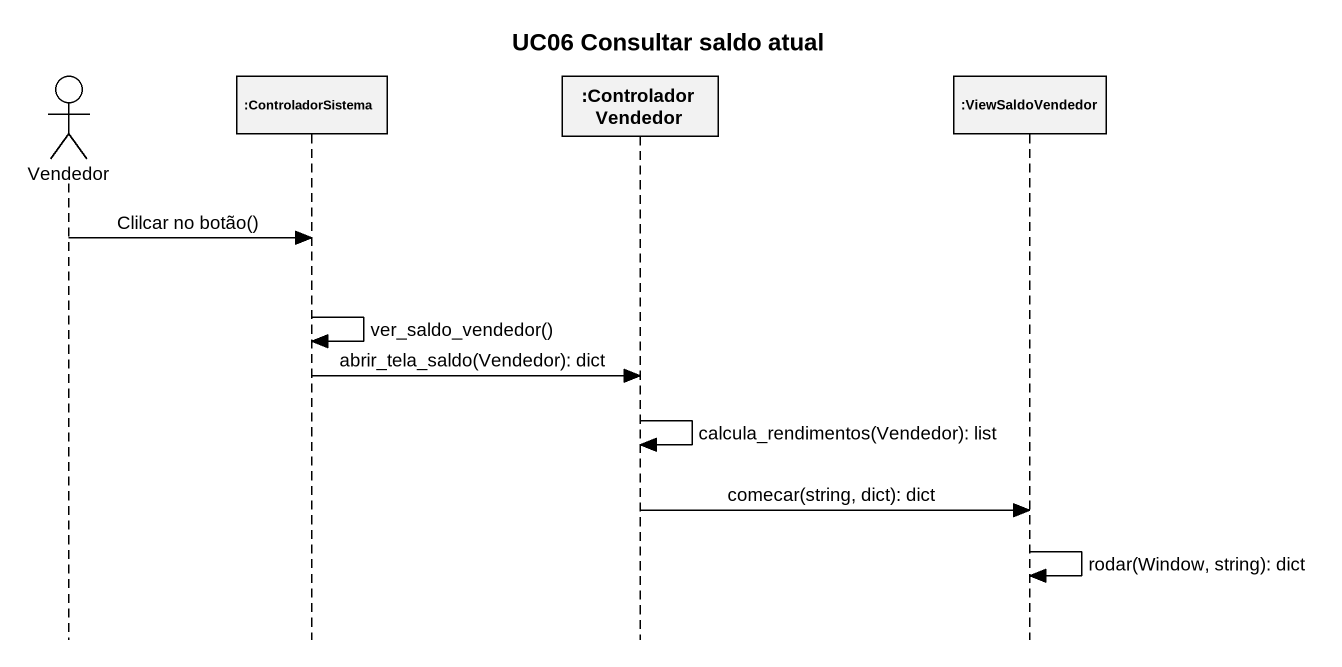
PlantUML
@startuml
title UC06 Consultar saldo atual
hide footbox
actor Vendedor
participant ":ControladorSistema" as ControladorSistema
participant ":ControladorVendedor" as ControladorVendedor
participant ":ViewSaldoVendedor" as ViewSaldoVendedor

Vendedor -> ControladorSistema : Clilcar no botão()
ControladorSistema -> ControladorSistema : ver_saldo_vendedor()
ControladorSistema -> ControladorVendedor : abrir_tela_saldo(Vendedor): dict
ControladorVendedor -> ControladorVendedor : calcula_rendimentos(Vendedor): list
ControladorVendedor -> ViewSaldoVendedor : comecar(string, dict): dict
ViewSaldoVendedor -> ViewSaldoVendedor : rodar(Window, string): dict
@enduml
